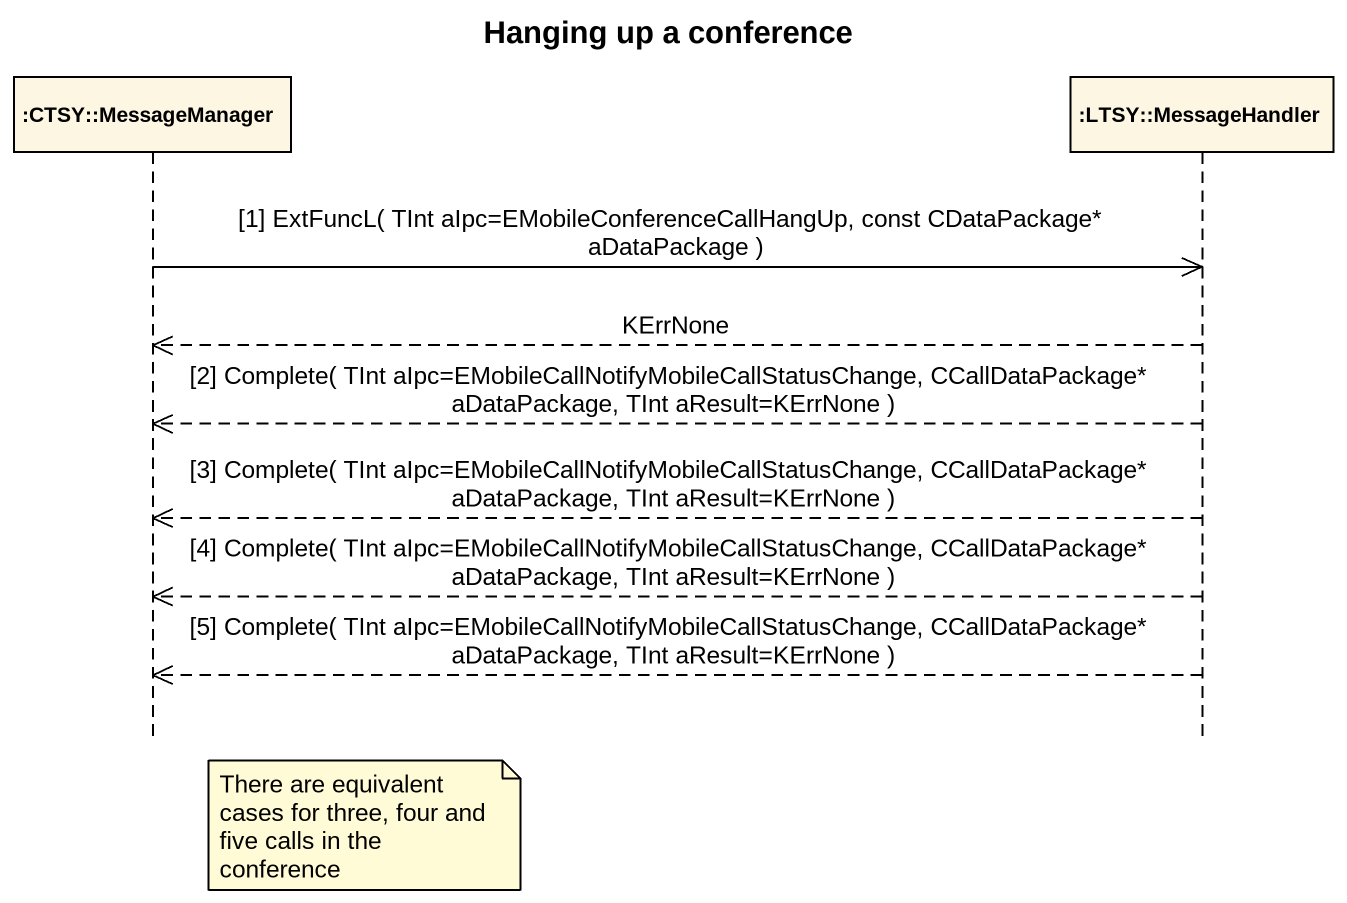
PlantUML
@startuml
title Hanging up a conference
hide footbox
participant ":CTSY::MessageManager" as CTSY_MessageManager
participant ":LTSY::MessageHandler" as LTSY_MessageHandler

CTSY_MessageManager ->> LTSY_MessageHandler : [1] ExtFuncL( TInt aIpc=EMobileConferenceCallHangUp, const CDataPackage* aDataPackage )
LTSY_MessageHandler -->> CTSY_MessageManager : KErrNone
LTSY_MessageHandler -->> CTSY_MessageManager : [2] Complete( TInt aIpc=EMobileCallNotifyMobileCallStatusChange, CCallDataPackage* aDataPackage, TInt aResult=KErrNone )
LTSY_MessageHandler -->> CTSY_MessageManager : [3] Complete( TInt aIpc=EMobileCallNotifyMobileCallStatusChange, CCallDataPackage* aDataPackage, TInt aResult=KErrNone )
LTSY_MessageHandler -->> CTSY_MessageManager : [4] Complete( TInt aIpc=EMobileCallNotifyMobileCallStatusChange, CCallDataPackage* aDataPackage, TInt aResult=KErrNone )
LTSY_MessageHandler -->> CTSY_MessageManager : [5] Complete( TInt aIpc=EMobileCallNotifyMobileCallStatusChange, CCallDataPackage* aDataPackage, TInt aResult=KErrNone )
note right of CTSY_MessageManager : There are equivalent cases for three, four and five calls in the conference
@enduml
